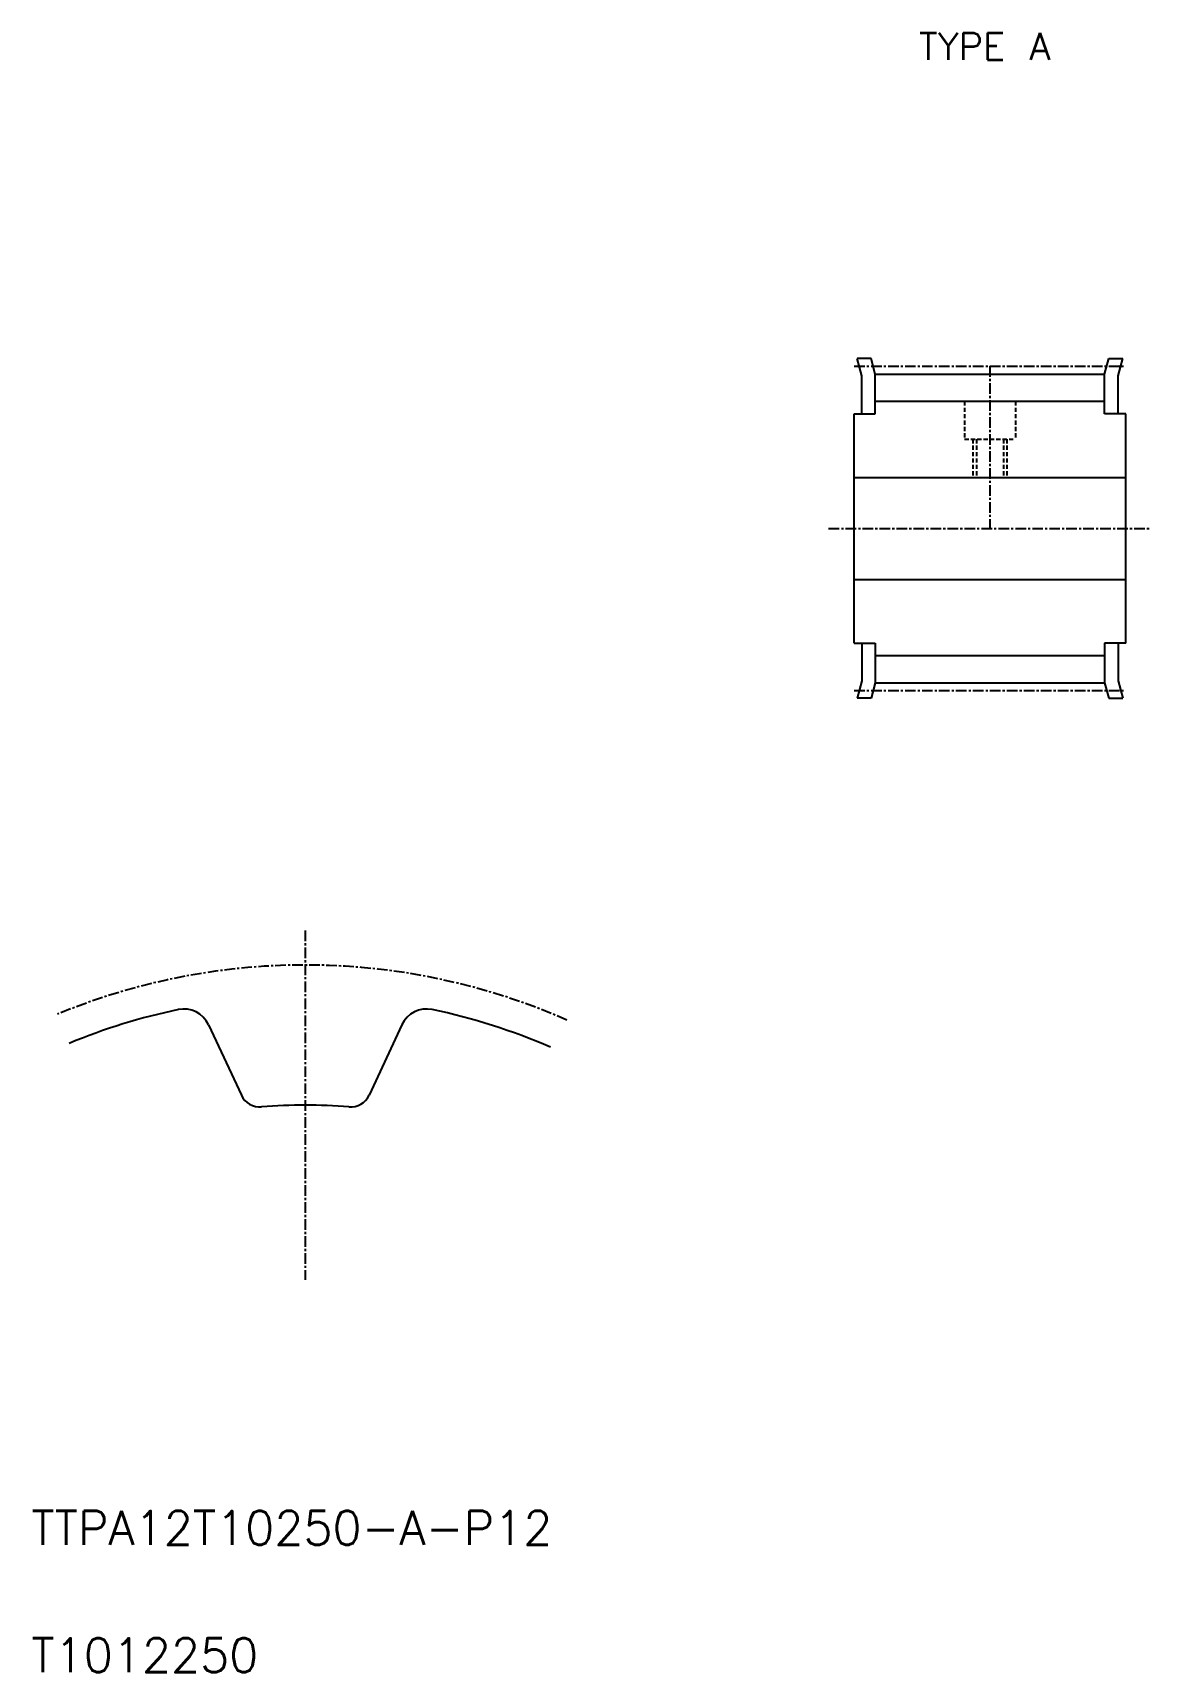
# Model space of a CAD drawing. Extents: x 10 to 142, y 10 to 203.
import ezdxf

# ---------------------------------------------------------------- set-up
doc = ezdxf.new("R2010")
doc.units = 0
doc.linetypes.add('CENTER', pattern=[2, 1.25, -0.25, 0.25, -0.25])
doc.linetypes.add('DASHED', pattern=[0.75, 0.5, -0.25])
doc.layers.get('0').update_dxf_attribs({"linetype": 'CONTINUOUS'})
doc.layers.add('CENTER', color=1, linetype='CENTER')
doc.styles.get("Standard").update_dxf_attribs({"font": 'txt.shx'})

msp = doc.modelspace()

# ---------------------------------------------------------------- linework, layer by layer
at = {"color": 7, "linetype": 'CONTINUOUS'}
for p, q in [((107.82, 162.68), (107.27, 164.72)), ((108.93, 164.72), (107.27, 164.72)), ((109.42, 162.89), (108.93, 164.72)), ((136.42, 162.89), (136.91, 164.72)), ((136.91, 164.72), (138.56, 164.72)), ((138.02, 162.68), (138.56, 164.72)), ((107.82, 158.22), (107.82, 162.68)), ((109.42, 158.22), (109.42, 162.89)), ((109.42, 162.89), (136.42, 162.89)), ((136.42, 158.22), (136.42, 162.89)), ((138.02, 158.22), (138.02, 162.68)), ((109.42, 159.69), (136.42, 159.69)), ((106.92, 131.22), (106.92, 158.22)), ((106.92, 158.22), (109.42, 158.22)), ((138.92, 158.22), (136.42, 158.22)), ((138.92, 131.22), (138.92, 158.22)), ((106.92, 150.72), (138.92, 150.72)), ((106.92, 138.72), (138.92, 138.72)), ((106.92, 131.22), (109.42, 131.22)), ((107.82, 131.22), (107.82, 126.75)), ((109.42, 131.22), (109.42, 126.54)), ((109.42, 129.74), (136.42, 129.74)), ((138.92, 131.22), (136.42, 131.22)), ((136.42, 131.22), (136.42, 126.54)), ((138.02, 131.22), (138.02, 126.75)), ((107.82, 126.75), (107.27, 124.72)), ((109.42, 126.54), (108.93, 124.72)), ((109.42, 126.54), (136.42, 126.54)), ((136.42, 126.54), (136.91, 124.72)), ((138.02, 126.75), (138.56, 124.72)), ((108.93, 124.72), (107.27, 124.72)), ((136.91, 124.72), (138.56, 124.72)), ((30.87, 86.26), (34.75, 77.95)), ((53.66, 86.26), (49.79, 77.95))]:
    msp.add_line(p, q, dxfattribs=at)
at = {"color": 3, "linetype": 'DASHED'}
for p, q in [((119.92, 159.69), (119.92, 155.22)), ((125.92, 159.69), (125.92, 155.22)), ((119.92, 155.22), (125.92, 155.22)), ((120.92, 155.22), (120.92, 150.72)), ((121.32, 155.22), (121.32, 150.72)), ((124.52, 155.22), (124.52, 150.72)), ((124.92, 155.22), (124.92, 150.72))]:
    msp.add_line(p, q, dxfattribs=at)
at = {"color": 7, "linetype": 'CONTINUOUS'}
for centre, radius, start, end in [((42.27, 16.9), 72.7, 101.8695, 112.4966), ((27.97, 84.91), 3.2, 25, 101.8695), ((56.56, 84.91), 3.2, 78.1305, 155), ((42.27, 16.9), 72.7, 66.577, 78.1305), ((36.92, 78.97), 2.4, 205, 274.9213), ((47.61, 78.97), 2.4, 265.0787, 335), ((42.27, 16.9), 59.9, 85.0787, 94.9213)]:
    msp.add_arc(centre, radius, start, end, dxfattribs=at)
at = {"layer": 'CENTER', "color": 1, "linetype": 'CENTER'}
for p, q in [((106.92, 163.82), (138.92, 163.82)), ((122.92, 163.82), (122.92, 144.72)), ((103.92, 144.72), (141.92, 144.72)), ((106.92, 125.62), (138.92, 125.62)), ((42.27, 97.36), (42.27, 56.23))]:
    msp.add_line(p, q, dxfattribs=at)
msp.add_arc((42.27, 16.9), 76.4, 66.2136, 112.4493, dxfattribs=at)

# ---------------------------------------------------------------- texts
at = {"color": 7, "linetype": 'CONTINUOUS'}
for s, height, p in [('TYPE A', 3.2, (114.56, 199.9)), ('TTPA12T10250-A-P12', 4, (10, 25)), ('T1012250', 4, (10, 10))]:
    msp.add_text(s, height=height, dxfattribs=at).set_placement(p)

doc.saveas('drawing.dxf')
